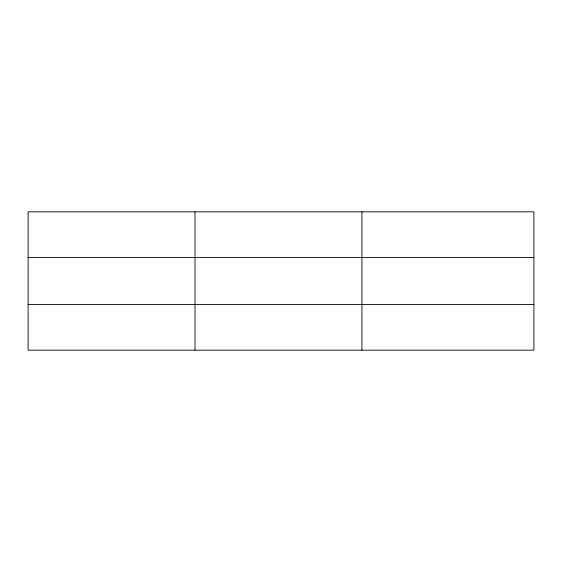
<?xml version="1.0" encoding="UTF-8"?>
<svg xmlns="http://www.w3.org/2000/svg" width="562" height="562" viewBox="0 0 562 562"><rect width="100%" height="100%" fill="white"/><g stroke="black" fill="none" stroke-linecap="round" stroke-linejoin="round"><path stroke-width="0.84" d="M195.014 350.161L195.014 211.839M361.928 350.161L361.928 211.839M533.9 304.513L533.9 350.161L28.1 350.161L28.1 211.839L533.9 211.839L533.9 304.513L28.1 304.513M28.1 257.487L533.9 257.487"/></g></svg>
